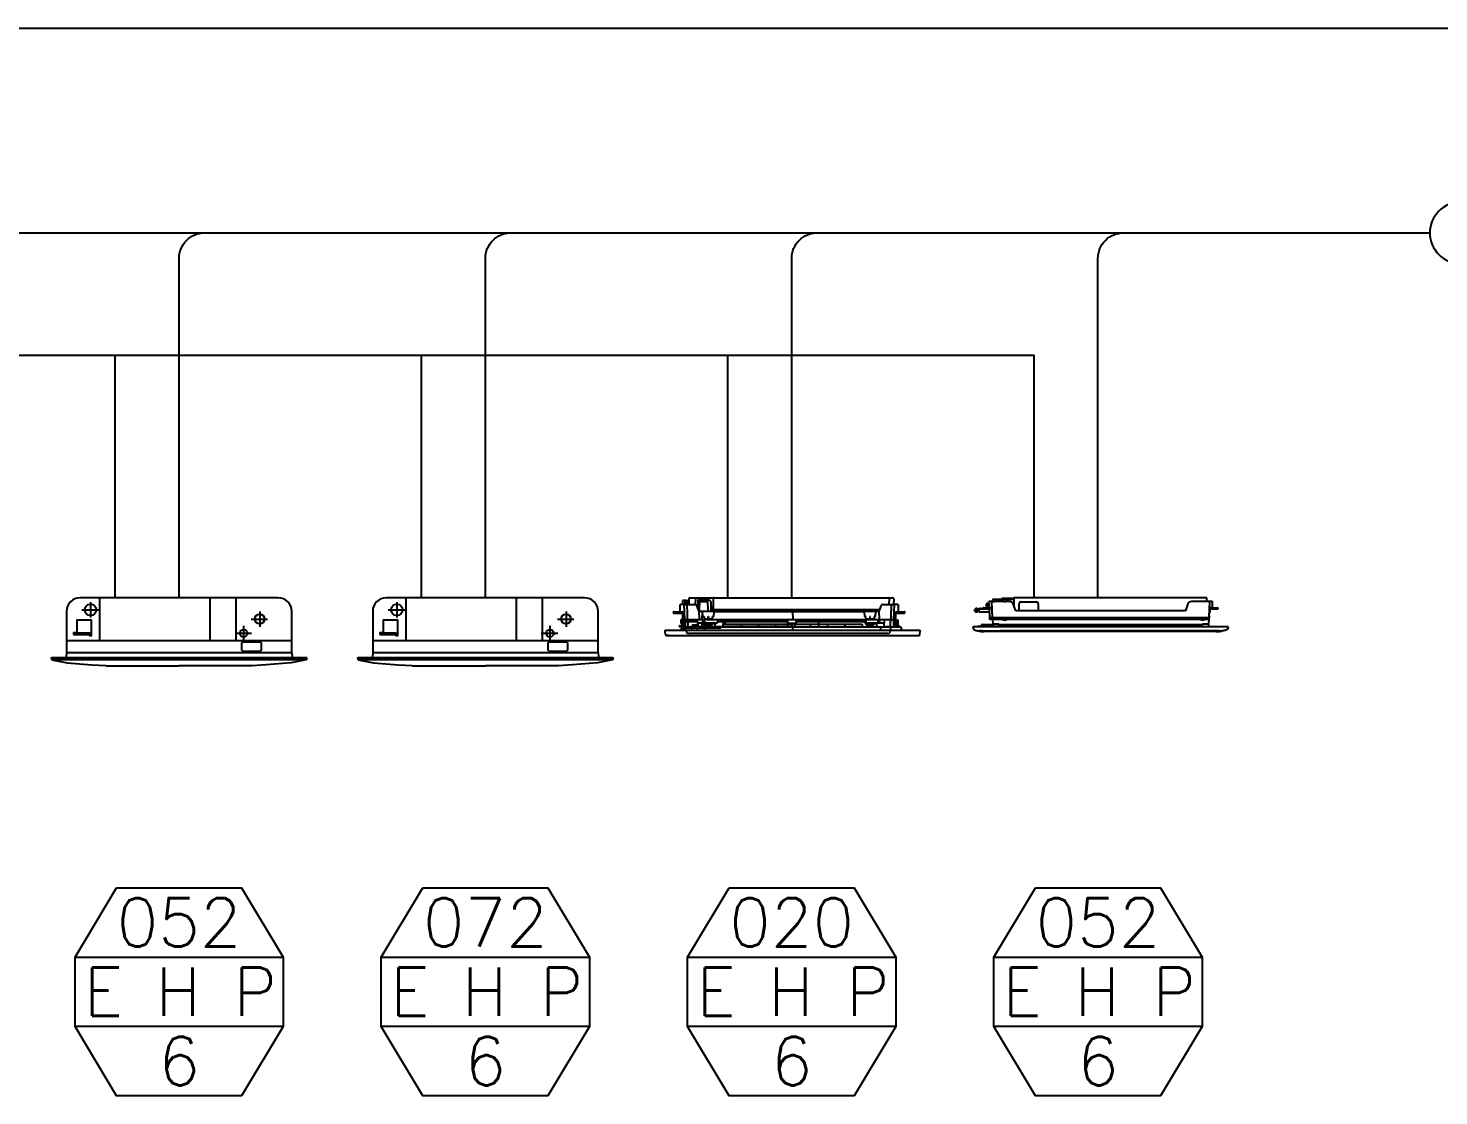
# Model space of a CAD drawing. Header units: millimetres. Extents: x -56261 to 196039, y 9480 to 100001.
# Drawn here: x -3677 to 1849, y 83163 to 87347 of the extents above; entities that cross this region are included whole.
import ezdxf
from ezdxf.enums import TextEntityAlignment as Align

# ---------------------------------------------------------------- set-up
doc = ezdxf.new("R2010")
doc.units = ezdxf.units.MM
for name, color, linetype in [('DVM_INDOOR', 7, 'Continuous'), ('DVM_INOUT_MARK', 2, 'Continuous'), ('DVM_REPORT', 7, 'Continuous')]:
    doc.layers.add(name, color=color, linetype=linetype)
doc.styles.add('DVM_DEFAULT', font='romans.shx', dxfattribs={"bigfont": 'whgtxt.shx'})

# ---------------------------------------------------------------- blocks, each defined once
blk = doc.blocks.new('ID_C_1_B_F')
at = {"layer": 'DVM_INDOOR', "color": 0, "linetype": 'Continuous'}
for p, q in [((-372, 0), (-372, -33.8)), ((481.7, 0), (-372, 0)), ((-540.5, -48.7), (-543.7, -51.9)), ((-543.7, -59.1), (-543.7, -51.9)), ((-543.7, -59.1), (-540.5, -62.3)), ((-539.9, -47.7), (-540.5, -48.7)), ((-540.5, -48.7), (-540.5, -62.3)), ((-540.5, -62.3), (-539.9, -63.4)), ((-532.3, -47.7), (-539.9, -47.7)), ((-539.9, -51.6), (-532.3, -51.6)), ((-532.3, -59.5), (-539.9, -59.5)), ((-531.7, -48.7), (-532.3, -47.7)), ((-531.7, -62.3), (-532.3, -63.4)), ((-531.7, -48.7), (-531.7, -49.6)), ((-531.7, -49.6), (-531.7, -55.5)), ((-530.9, -51.8), (-531.7, -51.8)), ((-531.7, -55.5), (-531.7, -61.4)), ((-531.7, -59.2), (-530.9, -59.2)), ((-531.7, -61.4), (-531.7, -62.3)), ((-530.9, -49.9), (-530.2, -49.9)), ((-530.9, -61.1), (-530.9, -49.9)), ((-530.2, -61.1), (-530.9, -61.1)), ((-525.2, -49.9), (-530.2, -49.9)), ((-525.2, -55.5), (-530.2, -55.5)), ((-525.2, -61.1), (-530.2, -61.1)), ((-479.8, -49.6), (-525.6, -49.6)), ((-525.6, -62.4), (-525.6, -49.6)), ((-523.6, -49.2), (-524, -49.6)), ((-523, -48.1), (-523.6, -49.2)), ((-523.6, -49.2), (-523.6, -49.6)), ((-515.4, -48.1), (-523, -48.1)), ((-514.8, -49.2), (-515.4, -48.1)), ((-514.8, -49.2), (-514.8, -49.6)), ((-507.5, -49), (-507.5, -46.4)), ((-507.5, -49), (-497.1, -49)), ((-505.1, -44), (-497.1, -44)), ((-497.1, -44), (-482.6, -44)), ((-497.1, -49), (-476.8, -49)), ((-493, -26.4), (-493.8, -27.2)), ((-493.8, -27.2), (-493.8, -38.4)), ((-493.8, -38.4), (-493, -39.2)), ((-485.9, -26.4), (-493, -26.4)), ((-493, -39.2), (-485.9, -39.2)), ((-485.9, -26.4), (-485.9, -39.2)), ((-483, -26.4), (-483.8, -26.4)), ((-483.8, -26.4), (-483.8, -39.2)), ((-483.8, -39.2), (-483, -39.2)), ((-482.6, -44), (-483, -16.8)), ((-483, -26.4), (-483, -39.2)), ((-482.6, -44), (-481, -44)), ((-468.9, -16.8), (-481.4, -16.8)), ((-481, -44), (-476.7, -44)), ((-478.4, -87.6), (-479.8, -49)), ((-475.2, -45.5), (-475.2, -46.4)), ((-475.2, -46.4), (-475.2, -47.4)), ((-469, -16.7), (-465.1, -16.6)), ((-469, -16.7), (-469, -16.8)), ((-468.9, -16.8), (-457, -16.8)), ((-466.4, -88), (-468.9, -16.8)), ((-465.1, -16.8), (-464.8, -8.5)), ((-442, -7.8), (-464, -7.8)), ((-418, -16.8), (-457, -16.8)), ((-439, -7.8), (-442, -7.8)), ((-420.2, -7.8), (-439, -7.8)), ((-372, -3.8), (-424.5, -3.8)), ((-424.5, -7.8), (-424.5, -3.8)), ((-418, -16.8), (-408.4, -16.8)), ((-372, -7.2), (-417.1, -7.2)), ((-389.4, -16.8), (-408.4, -16.8)), ((-363, -58.4), (-374.3, -27.3)), ((-94, -58.4), (-363, -58.4)), ((-349.7, -28.7), (-349.8, -42.6)), ((-339.3, -18.4), (-273.7, -18.4)), ((-263.1, -58.4), (-263.3, -28.7)), ((386.3, -58.4), (-94, -58.4)), ((397.6, -27.3), (386.3, -58.4)), ((506.3, -16.8), (412.7, -16.8)), ((492.2, -16.8), (489.7, -88)), ((496, -47.3), (492.5, -67.6)), ((498.5, -46.4), (498.5, -44.3)), ((498.5, -47.4), (498.5, -46.4)), ((504.2, -44), (500, -44)), ((500.1, -49), (520.4, -49)), ((505.8, -44), (504.2, -44)), ((505.8, -44), (506.3, -16.8)), ((505.8, -44), (520.4, -44)), ((520.4, -44), (528.4, -44)), ((520.4, -49), (530.8, -49)), ((530.8, -49), (530.8, -46.4)), ((-532.3, -63.4), (-539.9, -63.4)), ((-525.6, -62.4), (-479.4, -62.4)), ((-524, -62.4), (-523.6, -62.8)), ((-523.6, -62.4), (-523.6, -62.8)), ((-523.6, -62.8), (-523, -63.9)), ((-515.4, -63.9), (-523, -63.9)), ((-514.8, -62.8), (-515.4, -63.9)), ((-514.8, -62.4), (-514.8, -62.8)), ((-514.3, -124.4), (-514.2, -120)), ((-512.2, -118.1), (-467.3, -118.1)), ((-474.4, -88.8), (-478.4, -88.8)), ((-478.3, -96.4), (-478.4, -88.8)), ((488.8, -96.4), (-478.3, -96.4)), ((-478, -88), (-474.4, -88)), ((-474.4, -88), (-466.4, -88)), ((-466.4, -88.8), (-474.4, -88.8)), ((-454.5, -88.8), (-466.4, -88.8)), ((-465.3, -120.1), (-465.3, -124.4)), ((-464.4, -88.8), (-464.4, -88.8)), ((-463.8, -113.6), (-464.1, -96.4)), ((-463.9, -107.9), (-463.9, -107.9)), ((-463.8, -124.8), (-463.8, -116)), ((-461.4, -116), (-463.8, -116)), ((-453.8, -116), (-461.4, -116)), ((-419.1, -88.8), (-454.5, -88.8)), ((-438.5, -116), (-453.8, -116)), ((-438.5, -116), (-438.5, -118.4)), ((-438.5, -118.4), (-438.5, -128)), ((-438.5, -118.4), (462, -118.4)), ((-419.1, -88.8), (-418.7, -96.4)), ((-407.2, -88.8), (-419.1, -88.8)), ((-418.7, -98.4), (-418.7, -96.4)), ((-408, -98.8), (-418.3, -98.8)), ((-407.6, -96.4), (-407.2, -88.8)), ((-407.6, -96.4), (-407.6, -98.4)), ((456.9, -88.8), (-407.2, -88.8)), ((-317.4, -118.8), (-317.3, -118.4)), ((-314, -118.8), (-314, -118.4)), ((-295.8, -118.8), (-295.7, -118.4)), ((456.9, -88.8), (457.3, -96.4)), ((468.8, -88.8), (456.9, -88.8)), ((457.3, -96.4), (457.3, -98.4)), ((468, -98.8), (457.7, -98.8)), ((461.9, -128), (461.9, -118.4)), ((488.7, -116), (462, -116)), ((462, -118.4), (462, -116)), ((468.8, -88.8), (468.4, -96.4)), ((468.4, -96.4), (468.4, -98.4)), ((477.8, -88.8), (468.8, -88.8)), ((489.7, -88.8), (477.8, -88.8)), ((488.7, -116), (488.8, -128)), ((489.6, -95.6), (489.2, -113.6)), ((489.7, -88), (491.7, -88)), ((489.7, -88), (489.7, -89.9)), ((492.5, -67.6), (490.4, -67.6)), ((491.9, -84.1), (491.7, -88)), ((492.1, -77.6), (491.9, -84.1)), ((492.1, -70.4), (492.1, -67.6)), ((492.1, -74.8), (492.1, -70.4)), ((492.1, -78), (492.1, -74.8)), ((-552.2, -128), (-552.4, -130.4)), ((-552.4, -130.4), (-552.4, -130.4)), ((-552.2, -128), (-552.2, -128)), ((-512.4, -128), (-552.2, -128)), ((-527.9, -128), (-527.9, -126.4)), ((-526.3, -124.8), (-515.9, -124.8)), ((-512.4, -146.4), (-524.4, -146.4)), ((-515.9, -124.8), (-453.3, -124.8)), ((535.6, -128), (-512.4, -128)), ((-512.4, -146.4), (-430.4, -146.4)), ((521.6, -149.6), (-503.9, -149.6)), ((-453.3, -124.8), (-442.3, -124.8)), ((-442.3, -124.8), (-440.2, -124.8)), ((-438.6, -126.4), (-438.6, -128)), ((-427, -146.4), (-430.4, -146.4)), ((-430.3, -146.4), (11.6, -146.4)), ((450.3, -146.4), (-427, -146.4)), ((11.6, -146.4), (453.6, -146.4)), ((453.7, -146.4), (450.3, -146.4)), ((535.6, -146.4), (453.7, -146.4)), ((575.4, -128), (535.6, -128)), ((535.6, -146.4), (547.6, -146.4)), ((575.4, -128), (575.4, -128)), ((575.4, -128), (575.4, -128)), ((575.6, -130.4), (575.6, -130.4)), ((575.7, -130.4), (575.6, -130.4))]:
    blk.add_line(p, q, dxfattribs=at)
at = {"layer": 'DVM_INDOOR', "color": 0}
for p, q in [((-426.6, -16.8), (-426.6, -16.7)), ((-552.4, -130.4), (-550.7, -138.5)), ((-524.4, -146.4), (-524.4, -146.6)), ((547.6, -146.4), (547.6, -146.6)), ((575.6, -130.4), (574, -138.5))]:
    blk.add_line(p, q, dxfattribs=at)
at = {"layer": 'DVM_INDOOR', "color": 0, "linetype": 'Continuous'}
blk.add_lwpolyline([(-349.7, -44.6), (-349.7, -45, 0.000033), (-349.7, -45.4, 0.000033), (-349.7, -45.8, 0.000033), (-349.7, -46.2, 0.000033), (-349.7, -46.6, 0.000033), (-349.7, -47, 0.000033), (-349.7, -47.4, 0.000033), (-349.7, -47.8, 0.000033), (-349.7, -48.2, 0.000033), (-349.7, -48.6, 0.000033), (-349.7, -49, 0.000033), (-349.7, -49.4, 0.000033), (-349.7, -49.8, 0.000033), (-349.7, -50.2, 0.000033), (-349.7, -50.6, 0.000033), (-349.7, -51, 0.000033), (-349.7, -51.4, 0.000033), (-349.7, -51.8, 0.000034), (-349.7, -52.2, 0.000033), (-349.7, -52.6, 0.000031), (-349.7, -53, 0.000034), (-349.7, -53.4, 0.00004), (-349.7, -53.8, 0.000031), (-349.7, -54.2, 0.000011), (-349.7, -54.5, 0.000043), (-349.7, -55, 0.000075), (-349.7, -55.7, 0.000037), (-349.7, -56.6, 0.000019)], format="xyb", dxfattribs=at)
at = {"layer": 'DVM_INDOOR', "color": 0}
for centre, radius, start, end in [((-537, -49.6), 3.48, 145.61809, 214.38425), ((-527.5, -55.5), 13, 162.41171, 197.58829), ((-537, -61.4), 3.48, 145.61575, 214.38191), ((-535.2, -49.6), 3.48, 325.61575, 34.38191), ((-544.7, -55.5), 13, 342.41171, 17.58829), ((-535.2, -61.4), 3.48, 325.61809, 34.38425), ((-524.9, -52.7), 6.01, 152.21516, 207.78484), ((-524.9, -58.3), 6.01, 152.21516, 207.78484), ((-530.5, -52.7), 6.01, 332.21516, 27.78484), ((-530.5, -58.3), 6.01, 332.21516, 27.78484), ((-417.1, -16.7), 9.5, 90, 180), ((-549.5, -138.2), 1.25, 191.69454, 240.45098), ((-523.9, -146.6), 0.502, 180, 255.62666), ((547.1, -146.6), 0.502, 284.37334, 0), ((572.8, -138.2), 1.25, 299.54791, 348.32835)]:
    blk.add_arc(centre, radius, start, end, dxfattribs=at)
at = {"layer": 'DVM_INDOOR', "color": 0, "linetype": 'Continuous'}
for centre, radius, start, end in [((-505.1, -46.4), 2.4, 90, 180), ((-484.7, -28.4), 1.04, 90, 168.91251), ((-484.7, -37.2), 1.04, 191.08749, 270), ((-484.7, -28.4), 1.04, 22.61986, 90), ((-484.7, -37.2), 1.04, 270, 349.31862), ((-476.8, -47.4), 1.6, 270, 0), ((-476.7, -45.5), 1.5, 0, 90), ((-464, -8.6), 0.8, 90, 178), ((-389.4, -32.8), 16, 20, 90), ((-339.3, -28.8), 10.4, 90, 179.5), ((-273.7, -28.8), 10.4, 0.5, 90), ((412.7, -32.8), 16, 90, 160), ((500, -48), 4, 90, 170), ((500.1, -47.4), 1.6, 180, 270), ((528.4, -46.4), 2.4, 0, 90), ((-514.7, -124.4), 0.4, 270, 359), ((-512.2, -120.1), 2, 90, 179), ((-478, -87.6), 0.4, 182, 270), ((-467.3, -120.1), 2, 0.5, 90), ((-464.9, -124.4), 0.4, 180.5, 270), ((-461.4, -113.6), 2.4, 181, 270), ((-418.3, -98.4), 0.4, 181, 270), ((-408, -98.4), 0.4, 270, 359), ((457.7, -98.4), 0.4, 181, 270), ((468, -98.4), 0.4, 270, 359), ((486.8, -113.6), 2.4, 270, 359), ((488.8, -95.6), 0.8, 270, 359), ((-526.3, -126.4), 1.6, 90, 179.5), ((-524.7, -146), 0.4, 269.55366, 270.34704), ((-503.9, -68.8), 80.8, 255.62666, 270), ((-468.3, 250.4), 400, 270, 270.00379), ((-440.2, -126.4), 1.6, 0.5, 90), ((-430.4, -145.6), 0.8, 270, 284.1157), ((-427, -146.2), 0.24, 244.07271, 269.99999), ((450.3, -146.2), 0.24, 270.00001, 295.92729), ((453.7, -145.6), 0.8, 255.8843, 270), ((491.6, 250.4), 400, 269.9942, 270), ((527.2, -68.8), 80.8, 270.02479, 284.37334)]:
    blk.add_arc(centre, radius, start, end, dxfattribs=at)
for points, knots in [([(482, -16.8), (481.9, -12.1), (481.8, -8.2), (481.7, -2.8), (481.7, -1.1), (481.7, 0)], [0.3821858, 0.3821858, 0.3821858, 0.3821858, 0.7233068, 0.7233068, 1, 1, 1, 1]), ([(-483, -16.8), (-483, -16.8), (-482.9, -16.8), (-482.3, -16.8), (-481.7, -16.8), (-481.4, -16.8)], [0, 0, 0, 0, 0.001152727, 0.001976578, 0.003129306, 0.003129306, 0.003129306, 0.003129306]), ([(-415.6, -7.2), (-415.6, -7.2), (-415.6, -7.2), (-415.4, -7.2), (-415.2, -7.2), (-414.9, -7.2)], [0.4957986, 0.4957986, 0.4957986, 0.4957986, 0.6221081, 0.6221081, 1, 1, 1, 1]), ([(-414.9, -7.2), (-415.1, -7.2), (-415.4, -7.2), (-415.6, -7.2), (-415.6, -7.2), (-415.6, -7.2)], [0, 0, 0, 0, 0.3151993, 0.3151993, 0.4956443, 0.4956443, 0.4956443, 0.4956443]), ([(-349.8, -42.6), (-349.8, -42.8), (-349.8, -43.1), (-349.7, -43.8), (-349.7, -44.2), (-349.7, -44.6)], [0, 0, 0, 0, 0.531879, 0.531879, 1, 1, 1, 1]), ([(-550.1, -139.3), (-548.5, -140.2), (-544.8, -142.1), (-538.6, -144.5), (-531.6, -146), (-526.8, -146.4), (-524.4, -146.4)], [0.0196956, 0.0196956, 0.0196956, 0.0196956, 0.2063924, 0.4563924, 0.7063924, 0.9563924, 0.9563924, 0.9563924, 0.9563924]), ([(-430.2, -146.4), (-430.4, -146.4), (-430.4, -146.4), (-430.3, -146.4), (-430.3, -146.4)], [0.0000520052, 0.0000520052, 0.0000520052, 0.0000520052, 0.0000805568, 0.0001611131, 0.0001611131, 0.0001611131, 0.0001611131]), ([(453.7, -146.4), (453.7, -146.4), (453.7, -146.4), (453.6, -146.4), (453.6, -146.4), (453.6, -146.4), (453.6, -146.4), (453.5, -146.4), (453.5, -146.4), (453.4, -146.3), (453.4, -146.3), (453.3, -146.3), (453.3, -146.3), (453.7, -146.4)], [2, 2, 2, 2, 2.256908, 2.256908, 2.703754, 2.703754, 3.111517, 3.111517, 3.893722, 3.893722, 4.584284, 4.584284, 5.617462, 5.617462, 5.617462, 5.617462]), ([(453.7, -146.4), (453.7, -146.4), (453.7, -146.4), (453.7, -146.4), (453.6, -146.4), (453.6, -146.4)], [0, 0, 0, 0, 0.0000402784, 0.0000805568, 0.0001611131, 0.0001611131, 0.0001611131, 0.0001611131]), ([(521.6, -149.6), (522.6, -149.6), (523.5, -149.6), (524.7, -149.6), (525.7, -149.6), (526.3, -149.6), (527, -149.6), (527.2, -149.6), (527.2, -149.6)], [0, 0, 0, 0, 0.309481, 0.309481, 0.499933, 0.690385, 0.690385, 1, 1, 1, 1]), ([(573.4, -139.3), (571.8, -140.2), (568.1, -142.1), (561.9, -144.5), (554.8, -146), (550, -146.4), (547.6, -146.4)], [0.019706, 0.019706, 0.019706, 0.019706, 0.2063924, 0.4563924, 0.7063924, 0.9563924, 0.9563924, 0.9563924, 0.9563924])]:
    blk.add_open_spline(points, degree=3, knots=knots, dxfattribs=at)
for points in [[(-414, -7.2), (-414.3, -7.2), (-414.6, -7.2), (-414.9, -7.2)], [(-349.7, -58.4), (-349.7, -57.8), (-349.7, -57.2), (-349.7, -56.6)], [(489.7, -88.8), (489.6, -91.1), (489.6, -93.3), (489.6, -95.6)], [(-552.2, -128), (-552.2, -128.8), (-552.3, -129.6), (-552.4, -130.4)], [(-468.2, -149.6), (-468.2, -149.6), (-468.3, -149.6), (-468.3, -149.6)], [(-430.4, -146.4), (-430.4, -146.4), (-430.4, -146.4), (-430.2, -146.4)], [(-427, -146.4), (-427, -146.4), (-427, -146.4), (-427, -146.4)], [(450.3, -146.4), (450.3, -146.4), (450.3, -146.4), (450.3, -146.4)], [(453.7, -146.4), (453.7, -146.4), (453.7, -146.4), (453.7, -146.4)], [(527.2, -149.6), (527.4, -149.6), (527.6, -149.6), (527.9, -149.6)], [(575.6, -130.4), (575.6, -129.6), (575.5, -128.8), (575.4, -128)]]:
    blk.add_open_spline(points, degree=3, dxfattribs=at)
blk = doc.blocks.new('ID_C_1_S_F')
at = {"layer": 'DVM_INDOOR', "color": 0, "linetype": 'Continuous'}
for p, q in [((-545.5, -65), (-535.5, -65)), ((-535.5, -65), (-509.3, -65)), ((-517.2, -31), (-515.2, -31)), ((-516.6, -65), (-517.2, -31)), ((-500.6, -31), (-515.2, -31)), ((-508.1, -65.2), (-508.1, -68)), ((-505, -13.1), (-506, -14.1)), ((-506, -14.1), (-506, -28.1)), ((-506, -28.1), (-505, -29.1)), ((-496, -13.1), (-505, -13.1)), ((-505, -29.1), (-496, -29.1)), ((-500.6, -31), (-499.6, -31)), ((-499.6, -31), (-484.7, -31)), ((-499.6, -31), (-497.1, -100)), ((-497.1, -31), (-497.1, -31)), ((-496, -13.1), (-496, -29.1)), ((-493.5, -15.3), (-496, -15.3)), ((-496, -26.8), (-493.5, -26.8)), ((-493.5, -13.1), (-493.5, -29.1)), ((-490.5, -13.1), (-493.5, -13.1)), ((-493.5, -29.1), (-490.5, -29.1)), ((-489.5, -12.6), (-490.5, -13.1)), ((-490.5, -29.1), (-489.5, -29.6)), ((-488.5, -12.6), (-489.5, -12.6)), ((-489.5, -29.6), (-488.5, -29.6)), ((-487.5, -14.5), (-488.5, -12.6)), ((-488.5, -29.6), (-487.5, -27.7)), ((-487.5, -14.5), (-487.5, -27.7)), ((-483, -14.5), (-487.5, -14.5)), ((-487.5, -27.7), (-483, -27.7)), ((-484.7, -31), (-449.2, -31)), ((-480, -11.3), (-483, -14.5)), ((-483, -14.5), (-483, -27.7)), ((-483, -27.7), (-480, -30.8)), ((-475, -31), (-475.1, -0.6)), ((-475, -0.6), (-468.1, 0)), ((-468.1, 0), (468.1, 0)), ((-445.7, -1.9), (-447.2, -31.2)), ((-445.7, -1.9), (-445.7, 0)), ((-434.2, -52.9), (-439.8, -37.6)), ((-435, -15.7), (-435.6, -49.2)), ((-431.8, -59.7), (-434.2, -52.9)), ((-431, -61.1), (-429.6, -101)), ((-427.6, -8.2), (-428.3, -62.8)), ((-388.5, -19.2), (-427.8, -19.2)), ((-388.6, -13.9), (-427.7, -13.9)), ((-413.3, -63), (-427.1, -63)), ((-386.1, -8.3), (-425.6, -8.3)), ((-414.5, -101), (-413.2, -63.9)), ((-413.2, -63.9), (-413.3, -63)), ((-359.6, -63), (-413.3, -63)), ((-412.4, -87.5), (-413.2, -63.9)), ((-387.9, -63), (-388.5, -8.3)), ((-372.9, -63), (-373.6, -23)), ((-371.8, -39.3), (-373.4, -39.3)), ((-368.4, -63), (-368.8, -42.2)), ((-366.7, -44.1), (-368.8, -44.1)), ((-366.2, -54.8), (-366.6, -63)), ((-362.8, -54.8), (-366.2, -54.8)), ((-364.1, -54.8), (-364.2, -46.5)), ((-362.8, -63), (-362.8, -3)), ((-360.4, -87.5), (-359.6, -63)), ((-359.8, -63), (-359.8, -55.5)), ((407.1, -55.5), (-359.8, -55.5)), ((-359.6, -63), (336.4, -63)), ((3.9, -62.7), (5.2, -100.7)), ((336.4, -63), (337.3, -87.5)), ((390.1, -63), (336.4, -63)), ((389.2, -87.5), (390.1, -63)), ((400.9, -63), (390.1, -63)), ((404.1, -61.8), (405.4, -100)), ((406.9, -56.3), (405.6, -59.7)), ((413.7, -37.6), (406.9, -56.3)), ((423.1, -31), (425.9, -31)), ((425.9, -31), (428.9, -31)), ((428.9, -31), (461.5, -31)), ((452.7, -31), (453.1, -5.2)), ((453.1, -5.2), (453.1, -3.1)), ((461.5, -31), (476.4, -31)), ((473.1, -5.1), (472.7, -30.9)), ((474, -100), (476.4, -31)), ((492, -31), (477.4, -31)), ((484.9, -68), (484.9, -65.2)), ((486.1, -65), (522.3, -65)), ((492, -31), (494, -31)), ((494, -31), (493.5, -65)), ((493.7, -50), (493.7, -50)), ((-548.5, -71.2), (-548.5, -68)), ((-548.5, -71.2), (-535.5, -71.2)), ((-535.5, -71.2), (-510.1, -71.2)), ((-520.1, -128.8), (-510.1, -128.8)), ((-520.1, -132), (-520.1, -128.8)), ((-512.1, -119), (-512.7, -101)), ((-512.7, -101), (-509.6, -101)), ((-509.6, -119), (-512.1, -119)), ((-509.1, -128.8), (-510.1, -128.8)), ((-509.6, -101), (-506.3, -101)), ((-509.6, -119), (-506.3, -119)), ((-508.1, -68), (-508.1, -69.2)), ((-505.1, -132), (-507.7, -129.4)), ((-506.3, -75), (-506.3, -76)), ((-506.3, -76), (-506.3, -83.1)), ((-506.3, -83.1), (-506.3, -99.6)), ((-506.3, -99.6), (-506.3, -103.5)), ((-506.3, -103.5), (-506.3, -126.2)), ((-505.7, -127.6), (-503.1, -130.2)), ((-504.3, -69.1), (-499.9, -94.5)), ((-503.7, -73), (-504.3, -73)), ((-501.3, -132), (-503.1, -130.2)), ((-500.1, -93.4), (-500.1, -98)), ((-500.1, -98), (-500.1, -103.5)), ((-500.1, -101), (-497.2, -101)), ((-500.1, -103.5), (-500.1, -132)), ((-500.1, -119), (-494.4, -119)), ((-497.2, -101), (-482.3, -101)), ((-495, -110.5), (-482.1, -110.5)), ((-494.5, -110.5), (-494.1, -133)), ((-494.4, -116.5), (-494.4, -116.5)), ((-482.3, -101), (-436.8, -101)), ((-482.1, -110.5), (-436.6, -110.5)), ((-462.7, -130), (-462.7, -129.9)), ((-462.7, -132.9), (-462.7, -130)), ((-440.4, -127), (-459.7, -127)), ((-437.4, -130), (-437.4, -132.9)), ((-436.5, -118), (-436.8, -101)), ((-436.8, -101), (-434.8, -101)), ((-434.8, -101), (-412.1, -101)), ((-432.7, -135), (-433, -118)), ((-414.6, -113.5), (-416.6, -113.5)), ((-416.6, -113.5), (-416.6, -135)), ((-412.6, -113.5), (-414.6, -113.5)), ((-412.6, -135), (-412.6, -113.5)), ((-412.4, -87.5), (-411.1, -87.5)), ((-406.6, -115.5), (-411.9, -115.5)), ((-411.1, -87.5), (-407.9, -87.5)), ((-409.5, -115.5), (-409.6, -118)), ((-407.9, -87.5), (-405.6, -87.5)), ((-406.6, -101), (-349.6, -101)), ((-406.6, -101), (-406.6, -115.5)), ((-406.6, -115.5), (-344.2, -115.5)), ((-406.1, -121.1), (-406.4, -115.5)), ((-403.6, -124.8), (-406.1, -121.1)), ((-405.6, -87.5), (-405, -99.4)), ((-387.5, -99.4), (-405, -99.4)), ((-403.7, -124.8), (-369.1, -124.8)), ((-401.2, -113.5), (-403.2, -113.5)), ((-403.2, -113.5), (-403.2, -135)), ((-399.2, -113.5), (-401.2, -113.5)), ((-399.2, -135), (-399.2, -113.5)), ((-387.5, -99.4), (-386.9, -87.5)), ((-386.9, -87.5), (-385.9, -87.5)), ((-385.9, -87.5), (-385.3, -99.4)), ((-367.9, -99.4), (-385.3, -99.4)), ((-369.1, -124.8), (-368.9, -124.5)), ((-368.9, -124.5), (-368.2, -123.3)), ((-366.7, -121.1), (-368.2, -123.3)), ((-367.9, -99.4), (-367.3, -87.5)), ((-367.3, -87.5), (-364.9, -87.5)), ((-366.4, -115.5), (-366.7, -121.1)), ((-363.3, -118.5), (-363.3, -117.5)), ((-349.8, -118.5), (-363.3, -118.5)), ((-349.8, -117.5), (-349.8, -118.5)), ((-349.6, -101), (-344, -101)), ((-344, -101), (-344.2, -115.5)), ((-344, -101), (-342, -101)), ((-342.2, -110.5), (-18.3, -110.5)), ((-342, -101), (335.8, -101)), ((-317.4, -102.2), (-319.2, -135)), ((-317.6, -124.3), (-317.6, -124.1)), ((-317.6, -125.4), (-317.6, -124.3)), ((-317.6, -125.9), (-317.6, -125.4)), ((-317.6, -126), (-317.6, -125.9)), ((-317.6, -126.5), (-317.6, -126)), ((-317.6, -126.9), (-317.6, -126.5)), ((-317.6, -135), (-317.6, -126.9)), ((-317.6, -126.9), (-317.6, -126.9)), ((-317.4, -102.2), (-315.6, -102.2)), ((16.8, -123.6), (-317.1, -123.6)), ((-315.6, -102.2), (-308.9, -119.2)), ((-315.5, -122.2), (-315.6, -123.6)), ((-308.8, -122.2), (-315.5, -122.2)), ((-308.9, -119.2), (-308.8, -122.2)), ((-234.5, -123.6), (-234.5, -135)), ((-154.4, -123.6), (-154.4, -135)), ((-74.3, -123.6), (-74.3, -135)), ((-18.3, -117.5), (-18.3, -101)), ((-18.1, -118), (17.9, -118)), ((2.9, -135), (2.9, -123.6)), ((16.8, -135), (16.9, -118.1)), ((325.9, -123.6), (16.8, -123.6)), ((19.9, -118), (17.9, -118)), ((20.2, -101), (19.9, -118)), ((21, -110.5), (336, -110.5)), ((86, -123.6), (86, -135)), ((126.3, -123.6), (126.3, -110.5)), ((126.3, -135), (126.3, -128)), ((166.1, -123.6), (166.1, -135)), ((246.2, -123.6), (246.2, -135)), ((326.4, -124.1), (326.4, -124.3)), ((326.4, -124.3), (326.4, -135)), ((335.8, -101), (337.8, -101)), ((338.1, -115.5), (337.8, -101)), ((337.8, -101), (343.4, -101)), ((343.4, -115.5), (338.1, -115.5)), ((344.1, -87.5), (341.8, -87.5)), ((343.4, -101), (426.7, -101)), ((343.4, -101), (343.5, -121.2)), ((343.4, -115.5), (406.7, -115.5)), ((343.6, -121.1), (345, -123.3)), ((344.7, -99.4), (344.1, -87.5)), ((362.2, -99.4), (344.7, -99.4)), ((345.8, -124.5), (345, -123.3)), ((346, -124.8), (345.8, -124.5)), ((346, -124.8), (380.6, -124.8)), ((362.8, -87.5), (362.2, -99.4)), ((363.7, -87.5), (362.8, -87.5)), ((364.4, -99.4), (363.7, -87.5)), ((381.8, -99.4), (364.4, -99.4)), ((380.6, -124.8), (383, -121.1)), ((382.4, -87.5), (381.8, -99.4)), ((384.7, -87.5), (382.4, -87.5)), ((383, -121.1), (383.3, -115.5)), ((386.6, -115.5), (386.7, -117.5)), ((399.2, -118.5), (387.7, -118.5)), ((400.2, -117.5), (400.2, -115.5)), ((400.4, -115.5), (400.4, -101)), ((401.5, -118), (401.4, -115.5)), ((428.4, -118), (401.5, -118)), ((426.7, -101), (428.7, -101)), ((428.7, -101), (428.4, -118)), ((428.7, -135), (428.4, -118)), ((428.7, -101), (429.7, -101)), ((429.7, -101), (459.1, -101)), ((459.1, -101), (474, -101)), ((473.5, -133), (473.9, -108.5)), ((473.9, -108.5), (474, -101)), ((474, -101), (474, -100)), ((476.7, -94.5), (481.2, -69.1)), ((476.9, -98), (476.9, -93.4)), ((476.9, -103.5), (476.9, -98)), ((476.9, -132), (476.9, -103.5)), ((479.9, -130.2), (478.1, -132)), ((479.9, -130.2), (482.5, -127.6)), ((480.5, -73), (481.1, -73)), ((484.5, -129.4), (481.9, -132)), ((483.1, -76), (483.1, -75)), ((483.1, -83.1), (483.1, -76)), ((483.1, -99.6), (483.1, -83.1)), ((483.1, -103.5), (483.1, -99.6)), ((483.1, -126.2), (483.1, -103.5)), ((484.9, -69.2), (484.9, -68)), ((485.5, -119.5), (485.6, -116.5)), ((489.5, -119.5), (485.5, -119.5)), ((485.6, -116.5), (488.9, -102.2)), ((486.9, -128.8), (486, -128.8)), ((486.9, -71.2), (512.3, -71.2)), ((486.9, -128.8), (496.9, -128.8)), ((488.9, -102.2), (491.9, -102.2)), ((489.8, -128.8), (489.5, -119.5)), ((491.9, -102.2), (492.8, -128.8)), ((496.9, -128.8), (496.9, -132)), ((512.3, -71.2), (525.3, -71.2)), ((525.3, -71.2), (525.3, -68)), ((-586.3, -150), (-587.4, -155)), ((-587.4, -155), (-586, -171)), ((-586.3, -150), (595, -150)), ((-586, -171), (-581.6, -175)), ((-581.6, -175), (590.4, -175)), ((-567.6, -175), (-581.6, -175)), ((-510.1, -135), (-517.1, -135)), ((-513.2, -150), (-513, -144.9)), ((-511, -143), (-504.5, -143)), ((-503.3, -135), (-510.1, -135)), ((-505.1, -132), (-503.3, -133.8)), ((-503.1, -133.8), (-503.3, -133.8)), ((-503.1, -135), (-503.3, -135)), ((-502.5, -144.9), (-502.2, -150)), ((-498, -135), (-502.4, -147)), ((-498, -135), (-493, -135)), ((-493, -135), (-462.8, -135)), ((-492.1, -135), (-481.7, -135)), ((-490.1, -140), (-490.2, -135)), ((-490.1, -140), (-328.7, -140)), ((-489.2, -154.1), (-490, -140)), ((-481.7, -135), (-432.7, -135)), ((-465.2, -165.5), (-477.2, -165.5)), ((446.1, -165.5), (-465.2, -165.5)), ((-463, -150), (-462.8, -135.9)), ((-462.8, -135.9), (-462.7, -132.9)), ((-438.6, -135), (-441.1, -135)), ((-425.6, -135), (-438.6, -135)), ((-438.6, -150), (-438.6, -135)), ((-437.4, -132.9), (-437.3, -135)), ((-432.7, -135), (-430.7, -135)), ((-430.7, -135), (-428.7, -135)), ((-428.7, -135), (-415.3, -135)), ((-403.7, -135), (-425.6, -135)), ((-415.3, -135), (-413.3, -135)), ((-413.3, -135), (-411.3, -135)), ((-411.3, -135), (-362.7, -135)), ((3.9, -135), (-403.7, -135)), ((-403.4, -150), (-403.7, -135)), ((-362.7, -135), (-350.4, -135)), ((-350.4, -135), (-18, -135)), ((-328.6, -135), (-328.7, -140)), ((-18, -135), (-5.2, -135)), ((3.9, -135), (3.6, -150)), ((4.1, -135), (387.4, -135)), ((25.8, -135), (458.5, -135)), ((387.4, -135), (399.4, -135)), ((412.4, -135), (412.2, -150)), ((453.9, -135), (434.3, -135)), ((453.9, -135), (501.7, -135)), ((458.4, -148.7), (458.1, -154.1)), ((458.9, -140), (458.4, -148.3)), ((458.4, -148.3), (458.4, -148.7)), ((458.5, -135), (469, -135)), ((459.1, -135), (459, -140)), ((469, -135), (471.5, -135)), ((471.5, -135), (472.8, -135)), ((479.9, -135), (472.8, -135)), ((480.1, -133.8), (479.9, -133.8)), ((479.9, -135), (480.1, -135)), ((480.1, -133.8), (481.9, -132)), ((486.9, -135), (480.1, -135)), ((493.9, -135), (486.9, -135)), ((501.7, -135), (506.7, -135)), ((512.2, -150), (506.7, -135)), ((590.4, -175), (594.7, -171)), ((594.7, -171), (596.1, -155)), ((595, -150), (596.1, -155))]:
    blk.add_line(p, q, dxfattribs=at)
at = {"layer": 'DVM_INDOOR', "color": 0}
for p, q in [((-480, -11.3), (-475, -10.4)), ((-409.6, -117.9), (-436.5, -117.9)), ((-356.3, -118.8), (-356.3, -135.1)), ((393.4, -118.6), (393.4, -134.8))]:
    blk.add_line(p, q, dxfattribs=at)
at = {"layer": 'DVM_INDOOR', "color": 0, "linetype": 'Continuous'}
for points in [[(-497.1, -31), (-497.1, -31), (-497.1, -31), (-497.1, -31), (-497.1, -31), (-497.1, -31), (-497.1, -31), (-497.1, -31), (-497.1, -31, -1), (-497.1, -31), (-497.1, -31), (-497.1, -31), (-497.1, -31, -1), (-497.1, -31), (-497.1, -31), (-497.1, -31), (-497.1, -31), (-497.1, -31, -1), (-497.1, -31, -1)], [(-359.8, -55.5), (-359.9, -55.5, 0.003184), (-360.1, -55.5, 0.003036), (-360.2, -55.5, 0.003018), (-360.4, -55.5, 0.003188), (-360.5, -55.5, 0.003312), (-360.7, -55.5, 0.003433), (-360.8, -55.5, 0.003567), (-361, -55.5, 0.003753), (-361.1, -55.6, 0.003951), (-361.2, -55.6, 0.00419), (-361.4, -55.6, 0.00446), (-361.5, -55.6, 0.00478), (-361.6, -55.6, 0.005161), (-361.8, -55.7, 0.005608), (-361.9, -55.7, 0.006134), (-362, -55.7, 0.006716), (-362.1, -55.8, 0.007532), (-362.2, -55.8, 0.008563), (-362.3, -55.8, 0.009533), (-362.4, -55.9, 0.010227), (-362.5, -55.9, 0.012756), (-362.5, -55.9, 0.017494), (-362.6, -56, 0.016827), (-362.6, -56, 0.008278), (-362.7, -56, 0.027967), (-362.7, -56.1, 0.066686), (-362.7, -56.1, 0.045642), (-362.8, -56.2, 0.027915)], [(-359.9, -63), (-359.9, -63, -0.002906), (-359.9, -63, -0.002934), (-359.9, -63, -0.002958), (-359.9, -63, -0.002975), (-359.9, -63, -0.002995), (-359.9, -63, -0.003013), (-359.9, -63, -0.003032), (-359.9, -63, -0.003048), (-359.9, -63, -0.003066), (-359.9, -63, -0.003081), (-359.9, -63, -0.003096), (-359.9, -63, -0.003108), (-359.9, -63, -0.003124), (-359.8, -63, -0.003141), (-359.8, -63, -0.003145), (-359.8, -63, -0.003136), (-359.8, -63, -0.003173), (-359.8, -63, -0.003245), (-359.8, -63, -0.003161), (-359.8, -63, -0.002959), (-359.8, -63, -0.003269), (-359.8, -63, -0.003898), (-359.8, -63, -0.002968), (-359.8, -63, -0.001031), (-359.8, -63, -0.004179), (-359.8, -63, -0.007193), (-359.8, -63, -0.003524), (-359.8, -63, -0.00187)], [(-359.8, -63), (-359.8, -63, -0.000069), (-359.8, -63, -0.000073), (-359.8, -63, -0.000078), (-359.8, -63, -0.000082), (-359.8, -63, -0.000088), (-359.8, -63, -0.000093), (-359.8, -63, -0.0001), (-359.8, -63, -0.000107), (-359.8, -63, -0.000115), (-359.8, -63, -0.000123), (-359.8, -63, -0.000133), (-359.8, -63, -0.000144), (-359.8, -63, -0.000156), (-359.8, -63, -0.00017), (-359.8, -63, -0.000186), (-359.8, -63, -0.000202), (-359.8, -63, -0.000226), (-359.8, -63, -0.000255), (-359.8, -63, -0.000277), (-359.8, -63, -0.000289), (-359.8, -63, -0.000358), (-359.8, -63, -0.000493), (-359.8, -63, -0.000441), (-359.8, -63, -0.000167), (-359.8, -63, -0.000741), (-359.8, -63, -0.001792), (-359.8, -63, -0.001249), (-359.8, -63, -0.000799)], [(452.7, -30.2), (452.7, -30.2, 0.007192), (452.7, -30.2, 0.007059), (452.7, -30.2, 0.007025), (452.7, -30.3, 0.007117), (452.7, -30.3, 0.007148), (452.7, -30.3, 0.007159), (452.7, -30.4, 0.00715), (452.7, -30.4, 0.007159), (452.7, -30.4, 0.007138), (452.7, -30.4, 0.007126), (452.7, -30.5, 0.007083), (452.7, -30.5, 0.007049), (452.7, -30.5, 0.006998), (452.7, -30.6, 0.006965), (452.8, -30.6, 0.006874), (452.8, -30.6, 0.006769), (452.8, -30.6, 0.006748), (452.8, -30.7, 0.006816), (452.8, -30.7, 0.006514), (452.8, -30.7, 0.005991), (452.8, -30.7, 0.006543), (452.9, -30.8, 0.00771), (452.9, -30.8, 0.005681), (452.9, -30.8, 0.001829), (452.9, -30.9, 0.007952), (452.9, -30.9, 0.013202), (453, -30.9, 0.006164), (453, -31, 0.003179)], [(476.4, -31), (476.4, -31, -0.003688), (476.4, -31, -0.000239), (476.4, -31, -0.000082), (476.4, -31, -0.000044), (476.4, -31, -0.000027), (476.4, -31, -0.000018), (476.5, -31, -0.000013), (476.5, -31, -0.00001), (476.5, -31, -0.000008), (476.5, -31, -0.000006), (476.5, -31, -0.000005), (476.6, -31, -0.000004), (476.6, -31, -0.000004), (476.6, -31, -0.000003), (476.7, -31, -0.000003), (476.7, -31, -0.000003), (476.8, -31, -0.000002), (476.8, -31, -0.000002), (476.8, -31, -0.000002), (476.9, -31, -0.000002), (476.9, -31, -0.000002), (477, -31, -0.000002), (477, -31, -0.000001), (477.1, -31, -0.000001), (477.1, -31, -0.000002), (477.2, -31, -0.000003), (477.3, -31, -0.000001), (477.4, -31, -0.000001)], [(-482.1, -110.5), (-482.1, -110.5, -0.223446), (-482.1, -110.5, -0.019187), (-482.1, -110.5, -0.006659), (-482.1, -110.5, -0.003567), (-482.1, -110.4, -0.002145), (-482.1, -110.4, -0.001452), (-482.1, -110.4, -0.001035), (-482.2, -110.3, -0.000792), (-482.2, -110.3, -0.000619), (-482.2, -110.2, -0.000505), (-482.2, -110.2, -0.000416), (-482.2, -110.1, -0.000354), (-482.2, -110.1, -0.000304), (-482.2, -110, -0.000267), (-482.2, -109.9, -0.000235), (-482.2, -109.8, -0.00021), (-482.2, -109.8, -0.000191), (-482.2, -109.7, -0.000177), (-482.2, -109.6, -0.000159), (-482.2, -109.5, -0.000139), (-482.2, -109.4, -0.000141), (-482.2, -109.3, -0.000153), (-482.2, -109.2, -0.000114), (-482.2, -109.1, -0.000048), (-482.2, -109, -0.000143), (-482.2, -108.9, -0.000227), (-482.2, -108.8, -0.000113), (-482.2, -108.5, -0.000061)], [(-412.1, -101), (-412.1, -101.5, 0.000006), (-412.1, -102, 0.000006), (-412.1, -102.5, 0.000006), (-412.1, -103, 0.000006), (-412.1, -103.5, 0.000006), (-412.1, -104, 0.000006), (-412.1, -104.4, 0.000006), (-412.1, -104.9, 0.000006), (-412.1, -105.4, 0.000006), (-412.1, -105.9, 0.000006), (-412.1, -106.4, 0.000006), (-412.1, -106.9, 0.000006), (-412, -107.4, 0.000006), (-412, -107.8, 0.000006), (-412, -108.3, 0.000006), (-412, -108.8, 0.000006), (-412, -109.3, 0.000006), (-412, -109.8, 0.000006), (-412, -110.3, 0.000006), (-412, -110.7, 0.000006), (-412, -111.2, 0.000006), (-412, -111.7, 0.000008), (-412, -112.2, 0.000006), (-412, -112.7, 0.000002), (-412, -113.1, 0.000008), (-411.9, -113.6, 0.000014), (-411.9, -114.4, 0.000007), (-411.9, -115.5, 0.000004)], [(-317.1, -123.6), (-317.2, -123.6, 0.006144), (-317.2, -123.6, 0.005967), (-317.2, -123.6, 0.005924), (-317.2, -123.6, 0.006055), (-317.2, -123.6, 0.006118), (-317.2, -123.6, 0.006165), (-317.2, -123.6, 0.006199), (-317.2, -123.6, 0.006264), (-317.2, -123.6, 0.006303), (-317.3, -123.6, 0.006359), (-317.3, -123.6, 0.006393), (-317.3, -123.6, 0.006447), (-317.3, -123.6, 0.006479), (-317.3, -123.6, 0.006528), (-317.3, -123.7, 0.006558), (-317.3, -123.7, 0.006602), (-317.3, -123.7, 0.006628), (-317.4, -123.7, 0.006667), (-317.4, -123.7, 0.00669), (-317.4, -123.7, 0.006724), (-317.4, -123.7, 0.006744), (-317.4, -123.7, 0.006772), (-317.4, -123.7, 0.006788), (-317.4, -123.7, 0.00681), (-317.4, -123.7, 0.006822), (-317.5, -123.7, 0.006838), (-317.5, -123.7, 0.006846), (-317.5, -123.7, 0.006856), (-317.5, -123.8, 0.00686), (-317.5, -123.8, 0.006865), (-317.5, -123.8, 0.006865), (-317.5, -123.8, 0.00686), (-317.5, -123.8, 0.006856), (-317.5, -123.8, 0.006847), (-317.5, -123.8, 0.006839), (-317.5, -123.8, 0.006823), (-317.6, -123.8, 0.006811), (-317.6, -123.9, 0.006789), (-317.6, -123.9, 0.006774), (-317.6, -123.9, 0.006747), (-317.6, -123.9, 0.006726), (-317.6, -123.9, 0.00669), (-317.6, -123.9, 0.006671), (-317.6, -123.9, 0.006642), (-317.6, -123.9, 0.006602), (-317.6, -123.9, 0.006524), (-317.6, -124, 0.006542), (-317.6, -124, 0.006607), (-317.6, -124, 0.006413), (-317.6, -124, 0.005988), (-317.6, -124, 0.006494), (-317.6, -124, 0.007559), (-317.6, -124, 0.005849), (-317.6, -124, 0.002309), (-317.6, -124.1, 0.007895), (-317.6, -124.1, 0.01336), (-317.6, -124.1, 0.006697), (-317.6, -124.1, 0.003632)], [(-17.9, -123.5), (-17.9, -123.4, 0), (-17.9, -123.2, 0), (-17.9, -123, 0), (-17.9, -122.8, 0), (-17.9, -122.7, 0), (-17.9, -122.5, 0), (-17.9, -122.3, 0), (-17.9, -122.1, 0), (-17.9, -122, 0), (-17.9, -121.8, 0), (-17.9, -121.6, 0), (-17.9, -121.4, 0), (-17.9, -121.3, 0), (-17.9, -121.1, 0), (-17.9, -120.9, 0), (-17.9, -120.8, 0), (-17.9, -120.6, 0), (-17.9, -120.4, 0), (-17.9, -120.2, 0), (-17.9, -120.1, 0), (-17.8, -119.9, 0), (-17.8, -119.7, 0), (-17.8, -119.5, 0), (-17.8, -119.4), (-17.8, -119.2, 0), (-17.8, -119, 0), (-17.8, -118.7, 0), (-17.8, -118.3)], [(326.4, -124.1), (326.4, -124.1, 0.006148), (326.4, -124.1, 0.00597), (326.4, -124.1, 0.005927), (326.4, -124.1, 0.006058), (326.4, -124.1, 0.006122), (326.4, -124, 0.006169), (326.4, -124, 0.006202), (326.4, -124, 0.006267), (326.3, -124, 0.006306), (326.3, -124, 0.006362), (326.3, -124, 0.006397), (326.3, -124, 0.00645), (326.3, -124, 0.006482), (326.3, -123.9, 0.006531), (326.3, -123.9, 0.00656), (326.3, -123.9, 0.006604), (326.3, -123.9, 0.006631), (326.3, -123.9, 0.00667), (326.3, -123.9, 0.006692), (326.3, -123.9, 0.006726), (326.3, -123.9, 0.006745), (326.3, -123.9, 0.006773), (326.3, -123.8, 0.006789), (326.3, -123.8, 0.006811), (326.3, -123.8, 0.006823), (326.3, -123.8, 0.006839), (326.2, -123.8, 0.006846), (326.2, -123.8, 0.006856), (326.2, -123.8, 0.00686), (326.2, -123.8, 0.006865), (326.2, -123.8, 0.006864), (326.2, -123.7, 0.00686), (326.2, -123.7, 0.006855), (326.2, -123.7, 0.006846), (326.2, -123.7, 0.006838), (326.2, -123.7, 0.006822), (326.1, -123.7, 0.00681), (326.1, -123.7, 0.006787), (326.1, -123.7, 0.006772), (326.1, -123.7, 0.006744), (326.1, -123.7, 0.006724), (326.1, -123.7, 0.006687), (326.1, -123.7, 0.006668), (326.1, -123.7, 0.006639), (326, -123.7, 0.006599), (326, -123.6, 0.006521), (326, -123.6, 0.006539), (326, -123.6, 0.006604), (326, -123.6, 0.00641), (326, -123.6, 0.005985), (326, -123.6, 0.00649), (326, -123.6, 0.007555), (325.9, -123.6, 0.005846), (325.9, -123.6, 0.002307), (325.9, -123.6, 0.00789), (325.9, -123.6, 0.013352), (325.9, -123.6, 0.006693), (325.9, -123.6, 0.00363)], [(459, -110.5), (459, -110.5, 0.222416), (459, -110.5, 0.019051), (459, -110.5, 0.006611), (459, -110.5, 0.003541), (459, -110.4, 0.002129), (459, -110.4, 0.001441), (459, -110.4, 0.001027), (459, -110.3, 0.000787), (459, -110.3, 0.000614), (459, -110.2, 0.000501), (459, -110.2, 0.000413), (459, -110.1, 0.000352), (459, -110.1, 0.000302), (459, -110, 0.000265), (459, -109.9, 0.000233), (459, -109.8, 0.000208), (459, -109.8, 0.000189), (459, -109.7, 0.000175), (459, -109.6, 0.000157), (459, -109.5, 0.000138), (459, -109.4, 0.00014), (459, -109.3, 0.000152), (459, -109.2, 0.000113), (459, -109.1, 0.000048), (459, -109, 0.000142), (459, -108.9, 0.000225), (459, -108.8, 0.000112), (459, -108.5, 0.000061)], [(-481.7, -133), (-481.7, -133.1, 0.000102), (-481.7, -133.2, 0.000098), (-481.7, -133.3, 0.000097), (-481.7, -133.4, 0.000103), (-481.7, -133.5, 0.000107), (-481.7, -133.6, 0.000112), (-481.7, -133.7, 0.000116), (-481.7, -133.8, 0.000123), (-481.7, -133.9, 0.00013), (-481.7, -134, 0.000138), (-481.7, -134.1, 0.000148), (-481.7, -134.2, 0.00016), (-481.7, -134.3, 0.000174), (-481.7, -134.3, 0.000191), (-481.7, -134.4, 0.000211), (-481.7, -134.5, 0.000234), (-481.7, -134.6, 0.000267), (-481.7, -134.6, 0.00031), (-481.7, -134.7, 0.000354), (-481.7, -134.7, 0.000391), (-481.7, -134.8, 0.000509), (-481.7, -134.8, 0.000742), (-481.7, -134.9, 0.000779), (-481.7, -134.9, 0.000408), (-481.7, -134.9, 0.001505), (-481.7, -135, 0.005333), (-481.7, -135, 0.007749), (-481.7, -135, 0.009492)]]:
    blk.add_lwpolyline(points, format="xyb", dxfattribs=at)
for points in [[(493.7, -52.7), (493.7, -52.7), (493.7, -52.7), (493.7, -52.7), (493.7, -52.7), (493.7, -52.7), (493.7, -52.7), (493.7, -52.7), (493.7, -52.7), (493.7, -52.7), (493.7, -52.7), (493.7, -52.7), (493.7, -52.7), (493.7, -52.7), (493.7, -52.7), (493.7, -52.7), (493.7, -52.7), (493.7, -52.7), (493.7, -52.7)], [(-438.6, -135), (-438.6, -135), (-438.6, -135), (-438.6, -135), (-438.6, -135), (-438.6, -135), (-438.6, -135), (-438.6, -135), (-438.6, -135), (-438.6, -135), (-438.6, -135), (-438.6, -135), (-438.6, -135), (-438.6, -135), (-438.6, -135), (-438.6, -135), (-438.6, -135), (-438.6, -135), (-438.6, -135)]]:
    blk.add_lwpolyline(points, dxfattribs=at)
for centre, radius, start, end in [((-545.5, -68), 3, 90, 180), ((-509.3, -70), 5, 10, 90), ((-449.2, -41), 10, 20, 90), ((-427.5, -15.8), 7.5, 94.52228, 179), ((-427.1, -58), 5, 200, 218.73892), ((-427.1, -58), 5, 218.73892, 270), ((-388.6, -23.3), 15, 1, 80.16729), ((-371.8, -42.3), 3, 1, 90), ((-366.7, -46.6), 2.5, 1, 90), ((-359.8, -3), 3, 90, 180), ((400.9, -58), 4.98, 269.89951, 309.88803), ((400.9, -58), 5, 309.78864, 340), ((423.1, -41), 10, 90, 160), ((450.1, -3), 3, 359, 90), ((468.1, -5), 5, 359, 90), ((486.1, -70), 5, 90, 170), ((522.3, -68), 3, 0, 90), ((-510.1, -69.2), 2, 270, 0), ((-509.1, -130.8), 2, 45, 90), ((-504.3, -75), 2, 90, 180), ((-504.3, -126.2), 2, 180, 225), ((-495, -108.5), 2, 181, 270), ((-342.2, -112.5), 2, 90, 178.99334), ((336, -112.5), 2, 1.00671, 90), ((387.7, -117.5), 1, 181, 270), ((481.1, -75), 2, 0, 90), ((481.1, -126.2), 2, 315, 0), ((486, -130.8), 2, 90, 135), ((486.9, -69.2), 2, 180, 270), ((-517.1, -132), 3, 180, 270), ((-511, -145), 2, 90, 177), ((-504.5, -145), 2, 3, 90), ((-503.1, -132), 1.8, 270, 0), ((-503.1, -132), 3, 270, 0), ((-492.1, -133), 2, 181, 270), ((-477.2, -153.5), 12, 183, 270), ((446.1, -153.5), 12, 270, 328), ((446.1, -153.5), 12, 328, 343.22742), ((446.1, -153.5), 12, 343.22742, 357), ((471.5, -133), 2, 270, 359), ((479.9, -132), 3, 180, 270), ((479.9, -132), 1.8, 180, 270), ((493.9, -132), 3, 270, 0)]:
    blk.add_arc(centre, radius, start, end, dxfattribs=at)
at = {"layer": 'DVM_INDOOR', "color": 0}
for centre, radius, start, end in [((-458.7, -131), 4.12, 102.67582, 166.14286), ((-439.9, -129.4), 2.46, 347.06017, 100.4491), ((399.4, -117.7), 0.786, 253.25755, 16.74245)]:
    blk.add_arc(centre, radius, start, end, dxfattribs=at)
at = {"layer": 'DVM_INDOOR', "color": 0, "linetype": 'Continuous'}
for points in [[(-482.3, -100), (-483.1, -77), (-483.9, -54), (-484.7, -31)], [(-117.1, -63), (-198, -63), (-278.9, -63), (-359.8, -63)], [(461.5, -31), (460.7, -54), (459.9, -77), (459.1, -100)], [(-497.2, -101), (-497.1, -103.5), (-497.1, -106), (-497, -108.5)], [(-482.2, -108.5), (-482.2, -106), (-482.2, -103.5), (-482.3, -101)], [(-482.1, -110.5), (-482, -118), (-481.8, -125.5), (-481.7, -133)], [(-364.9, -87.5), (-363.4, -87.5), (-361.9, -87.5), (-360.4, -87.5)], [(-17.8, -118.3), (-18.1, -118.1), (-18.2, -117.8), (-18.3, -117.5)], [(-18.1, -133), (-18, -129.9), (-18, -126.7), (-17.9, -123.5)], [(337.3, -87.5), (338.8, -87.5), (340.3, -87.5), (341.8, -87.5)], [(384.7, -87.5), (386.2, -87.5), (387.7, -87.5), (389.2, -87.5)], [(406.9, -101), (406.8, -105.8), (406.7, -110.7), (406.6, -115.5)], [(458.6, -133), (458.7, -125.5), (458.8, -118), (459, -110.5)], [(459.1, -101), (459.1, -103.5), (459.1, -106), (459, -108.5)]]:
    blk.add_open_spline(points, degree=3, dxfattribs=at)
for points, knots in [([(-363.1, -115.5), (-363.1, -115.5), (-363.2, -115.5), (-363.4, -115.9), (-363.4, -116.6), (-363.3, -117.5)], [0, 0, 0, 0, 0.273877, 0.273877, 1, 1, 1, 1]), ([(-349.8, -117.5), (-349.8, -117.2), (-349.8, -117), (-349.8, -116), (-349.8, -115.5), (-350.1, -115.5)], [0, 0, 0, 0, 0.236301, 0.236301, 1, 1, 1, 1]), ([(474.2, -95.4), (474.2, -95.4), (474.2, -95.4), (474.2, -95.4), (474.2, -95.5), (474.2, -95.5)], [0.90868795, 0.90868795, 0.90868795, 0.90868795, 0.93699318, 0.93699318, 0.99999938, 0.99999938, 0.99999938, 0.99999938]), ([(-18.1, -133), (-18.1, -133.3), (-18.1, -133.8), (-18.1, -134.4), (-18.1, -134.9), (-18, -135), (-18, -135)], [2, 2, 2, 2, 2.243735, 2.490836, 2.744092, 3.002341, 3.002341, 3.002341, 3.002341])]:
    blk.add_open_spline(points, degree=3, knots=knots, dxfattribs=at)
blk = doc.blocks.new('ID_C_G4_S_F')
at = {"layer": 'DVM_INDOOR', "color": 0}
for p, q in [((-361.7, -44.8), (-300.2, -44.8)), ((-329.7, -16.9), (-329.7, -73.9)), ((-295.2, -160.5), (-295.2, 0)), ((115.3, -158), (115.3, 0)), ((212.6, -160.5), (212.6, 0)), ((300.1, -51.2), (300.1, -108.2)), ((240.1, -104.1), (240.1, -161.1)), ((268.1, -79.1), (329.6, -79.1)), ((-393.1, -132.5), (-393, -137)), ((-393, -137), (-333.5, -137)), ((-380, -130.4), (-391, -130.4)), ((208.1, -132), (269.6, -132)), ((-419.3, -204), (-420.6, -221.8)), ((419.3, -160.5), (-419.3, -160.5)), ((419.4, -203.8), (420.8, -221.8)), ((-474.9, -221.8), (475, -221.8)), ((-474, -230.5), (-474.9, -221.8)), ((472.5, -231.5), (-474, -230.5)), ((-474, -230.5), (-416.9, -242.3)), ((-416.9, -242.3), (-324.5, -249.8)), ((-324.5, -249.8), (-271.9, -252.4)), ((-272, -253), (0, -253)), ((272.1, -253), (0, -253)), ((324.6, -249.8), (272.1, -253)), ((417, -242.3), (324.6, -249.8)), ((472.5, -231.5), (417, -242.3)), ((475, -221.8), (472.5, -231.5))]:
    blk.add_line(p, q, dxfattribs=at)
at = {"layer": 'DVM_INDOOR', "color": 0, "linetype": 'Continuous'}
blk.add_line((-474.9, -221.8), (-445, -221.8), dxfattribs=at)
at = {"layer": 'DVM_INDOOR', "color": 0}
for points in [[(-419.3, -204), (419.3, -204), (419.3, -50.2, 0.414214), (369.2, 0), (-369.2, 0, 0.414214), (-419.3, -50.2)], [(234.1, -168.4, -0.414214), (239.1, -163.4), (300.1, -163.4, -0.414214), (305.1, -168.4), (305.1, -194.4, -0.414214), (300.1, -199.4), (239.1, -199.4, -0.414214), (234.1, -194.4)]]:
    blk.add_lwpolyline(points, format="xyb", close=True, dxfattribs=at)
blk.add_lwpolyline([(-325.9, -130.2), (-325.9, -83.4), (-380, -83.4), (-380, -130.2), (-334.5, -130.2, -0.405543), (-333.7, -131), (-333.4, -139.5, 0.407705), (-332.6, -140.3), (-325.9, -140.2), (-325.9, -129.2)], format="xyb", dxfattribs=at)
for centre, radius in [((-329.7, -44.8), 21.5), ((300.1, -79.1), 18.1), ((240.1, -132), 13.9)]:
    blk.add_circle(centre, radius, dxfattribs=at)
blk.add_arc((-391, -132.5), 2.06, 90.0098, 180.5843, dxfattribs=at)
at = {"layer": 'DVM_INDOOR', "color": 0, "linetype": 'Continuous'}
blk.add_open_spline([(-272, -253), (-272, -253), (-272, -253), (-272, -252.9), (-271.9, -252.8), (-271.9, -252.5), (-271.9, -252.4)], degree=3, knots=[0, 0, 0, 0, 0.266908, 0.499916, 0.771855, 1, 1, 1, 1], dxfattribs=at)

msp = doc.modelspace()

# ---------------------------------------------------------------- linework, layer by layer
at = {"layer": 'DVM_INOUT_MARK', "color": 2}
for p, q in [((-3493.9, 83707), (-2678.4, 83707)), ((-2293.9, 83707), (-1478.4, 83707)), ((-1093.9, 83707), (-278.4, 83707)), ((106.1, 83707), (921.6, 83707)), ((-2678.4, 83435.2), (-3493.9, 83435.2)), ((-1478.4, 83435.2), (-2293.9, 83435.2)), ((-278.4, 83435.2), (-1093.9, 83435.2)), ((921.6, 83435.2), (106.1, 83435.2))]:
    msp.add_line(p, q, dxfattribs=at)
for points in [[(-3330.8, 83978.9), (-2841.5, 83978.9), (-2678.4, 83707), (-2678.4, 83435.2), (-2841.5, 83163.4), (-3330.8, 83163.4), (-3493.9, 83435.2), (-3493.9, 83707), (-3330.8, 83978.9)], [(-2130.8, 83978.9), (-1641.5, 83978.9), (-1478.4, 83707), (-1478.4, 83435.2), (-1641.5, 83163.4), (-2130.8, 83163.4), (-2293.9, 83435.2), (-2293.9, 83707), (-2130.8, 83978.9)], [(-930.8, 83978.9), (-441.5, 83978.9), (-278.4, 83707), (-278.4, 83435.2), (-441.5, 83163.4), (-930.8, 83163.4), (-1093.9, 83435.2), (-1093.9, 83707), (-930.8, 83978.9)], [(269.2, 83978.9), (758.5, 83978.9), (921.6, 83707), (921.6, 83435.2), (758.5, 83163.4), (269.2, 83163.4), (106.1, 83435.2), (106.1, 83707), (269.2, 83978.9)]]:
    msp.add_lwpolyline(points, dxfattribs=at)
at = {"layer": 'DVM_REPORT', "color": 7}
msp.add_line((-11761.1, 87346.9), (13955.8, 87346.9), dxfattribs=at)
at = {"layer": 'DVM_REPORT', "color": 4}
msp.add_lwpolyline([(2673.8, 86664.9), (1933.8, 86664.9, 1), (1933.8, 86424.9), (2673.8, 86424.9, 1)], format="xyb", close=True, dxfattribs=at)
at = {"layer": 'DVM_REPORT', "color": 3}
for points in [[(-7886.2, 85114.9), (-7886.2, 86444.9, -0.414214), (-7786.2, 86544.9), (1813.8, 86544.9)], [(-6686.2, 85114.9), (-6686.2, 86444.9, -0.414214), (-6586.2, 86544.9), (1813.8, 86544.9)], [(-5486.2, 85114.9), (-5486.2, 86444.9, -0.414214), (-5386.2, 86544.9), (1813.8, 86544.9)], [(-4286.2, 85114.9), (-4286.2, 86444.9, -0.414214), (-4186.2, 86544.9), (1813.8, 86544.9)], [(-3086.2, 85114.9), (-3086.2, 86444.9, -0.414214), (-2986.2, 86544.9), (1813.8, 86544.9)], [(-1886.2, 85114.9), (-1886.2, 86444.9, -0.414214), (-1786.2, 86544.9), (1813.8, 86544.9)], [(-686.2, 85114.9), (-686.2, 86444.9, -0.414214), (-586.2, 86544.9), (1813.8, 86544.9)], [(513.8, 85114.9), (513.8, 86444.9, -0.414214), (613.8, 86544.9), (1813.8, 86544.9)]]:
    msp.add_lwpolyline(points, format="xyb", dxfattribs=at)
at = {"layer": 'DVM_REPORT', "color": 5, "ltscale": 20}
for points in [[(263.8, 85114.9), (263.8, 86064.9), (-10511.1, 86064.9)], [(-3336.2, 85114.9), (-3336.2, 86064.9)], [(-2136.2, 85114.9), (-2136.2, 86064.9)], [(-936.2, 85114.9), (-936.2, 86064.9)]]:
    msp.add_lwpolyline(points, dxfattribs=at)

# ---------------------------------------------------------------- block references
at = {"layer": 'DVM_REPORT', "color": 3}
for name, p, xscale, yscale, zscale in [('ID_C_G4_S_F', (-3086.2, 85114.9), 1.052751036882979, 1.052751036882979, 1.052751036882979), ('ID_C_G4_S_F', (-1886.2, 85114.9), 1.052751036882979, 1.052751036882979, 1.052751036882979), ('ID_C_1_S_F', (-686.2, 85114.9), 0.8449493591430889, 0.8449493591430889, 0.8449493591430889), ('ID_C_1_B_F', (513.8, 85114.9), 0.886501308405011, 0.886501308405011, 0.886501308405011)]:
    msp.add_blockref(name, p, dxfattribs=dict(at, xscale=xscale, yscale=yscale, zscale=zscale))

# ---------------------------------------------------------------- texts
at = {"layer": 'DVM_INOUT_MARK', "color": 2, "style": 'DVM_DEFAULT'}
for s, height, p in [('052', 190.29, (-3086.2, 83843)), ('072', 190.29, (-1886.2, 83843)), ('020', 190.29, (-686.2, 83843)), ('052', 190.29, (513.8, 83843)), ('6', 190.3, (-3086.2, 83299.3)), ('6', 190.3, (-1886.2, 83299.3)), ('6', 190.3, (-686.2, 83299.3)), ('6', 190.3, (513.8, 83299.3))]:
    msp.add_text(s, height=height, dxfattribs=at).set_placement(p, align=Align.MIDDLE_CENTER)
at = {"layer": 'DVM_INOUT_MARK', "color": 2, "style": 'DVM_DEFAULT', "width": 0.967867}
for p, p2 in [((-3459.2, 83476.1), (-2703.8, 83476.1)), ((-2259.2, 83476.1), (-1503.8, 83476.1)), ((-1059.2, 83476.1), (-303.8, 83476.1)), ((140.8, 83476.1), (896.2, 83476.1))]:
    msp.add_text('E H P', height=190.29, dxfattribs=at).set_placement(p, p2, align=Align.FIT)

doc.saveas('drawing.dxf')
